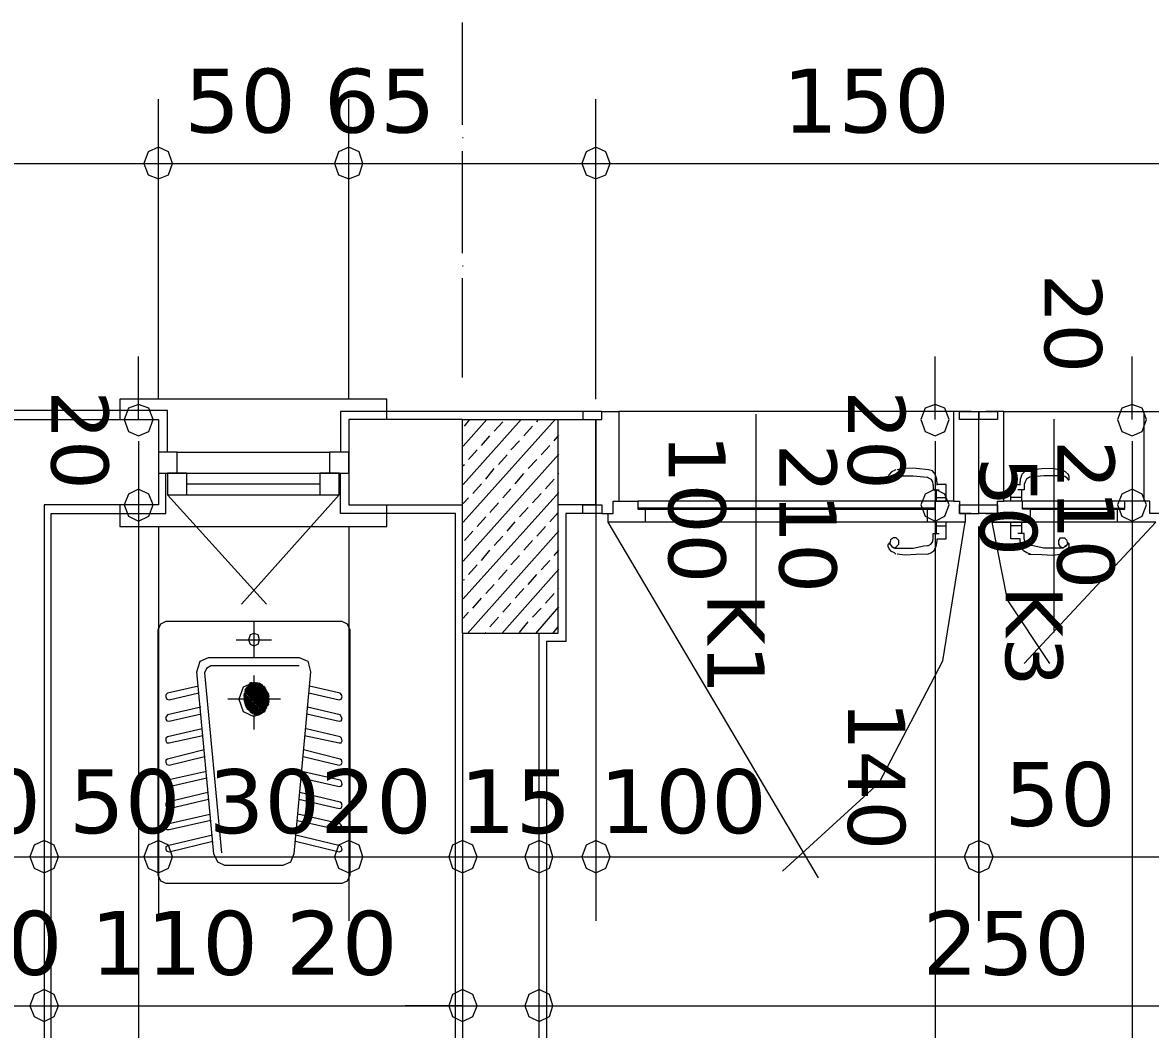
# Model space of a CAD drawing. Header units: millimetres. Extents: x 1.23 to 6.48, y 0.82 to 9.22.
# Drawn here: x 4.393 to 5.32, y 7.386 to 8.213 of the extents above; entities that cross this region are included whole.
import ezdxf

# ---------------------------------------------------------------- set-up
doc = ezdxf.new("R2010")
doc.units = ezdxf.units.MM
doc.layers.add('PDF_Geometry', color=7, linetype='Continuous', true_color=0x66ccff)
doc.layers.add('PDF_Text', color=7, linetype='Continuous')
doc.styles.add('PDF Verdana', font='verdana.ttf')

msp = doc.modelspace()

# ---------------------------------------------------------------- linework, layer by layer
at = {"layer": 'PDF_Geometry', "color": 7, "lineweight": 5}
for p, q in [((4.75477, 8.12929), (4.75477, 8.21345)), ((4.50488, 7.92171), (4.50488, 8.15056)), ((4.6614, 7.92171), (4.6614, 8.15056)), ((4.8642, 7.92171), (4.8642, 8.15056)), ((4.50488, 7.90389), (4.50488, 8.13274)), ((4.6614, 7.90389), (4.6614, 8.13274)), ((4.8642, 7.90389), (4.8642, 8.13274)), ((4.75477, 8.11893), (4.75525, 8.11893)), ((4.4966, 8.10711), (4.49303, 8.09766)), ((4.4966, 8.10711), (4.49303, 8.09766)), ((4.50488, 8.11111), (4.4966, 8.10711)), ((4.50488, 8.11111), (4.4966, 8.10711)), ((4.51316, 8.10711), (4.50488, 8.11111)), ((4.51316, 8.10711), (4.50488, 8.11111)), ((4.51641, 8.09766), (4.51316, 8.10711)), ((4.51641, 8.09766), (4.51316, 8.10711)), ((4.65296, 8.10711), (4.64955, 8.09766)), ((4.65296, 8.10711), (4.64955, 8.09766)), ((4.6614, 8.11111), (4.65296, 8.10711)), ((4.6614, 8.11111), (4.65296, 8.10711)), ((4.66968, 8.10711), (4.6614, 8.11111)), ((4.66968, 8.10711), (4.6614, 8.11111)), ((4.67277, 8.09766), (4.66968, 8.10711)), ((4.67277, 8.09766), (4.66968, 8.10711)), ((4.75477, 8.02404), (4.75477, 8.10784)), ((4.85625, 8.10711), (4.85267, 8.09766)), ((4.85625, 8.10711), (4.85267, 8.09766)), ((4.8642, 8.11111), (4.85625, 8.10711)), ((4.8642, 8.11111), (4.85625, 8.10711)), ((4.87248, 8.10711), (4.8642, 8.11111)), ((4.87248, 8.10711), (4.8642, 8.11111)), ((4.87606, 8.09766), (4.87248, 8.10711)), ((4.87606, 8.09766), (4.87248, 8.10711)), ((4.03596, 8.09766), (4.55164, 8.09766)), ((4.45779, 8.09766), (4.70768, 8.09766)), ((4.49303, 8.09766), (4.4966, 8.08839)), ((4.49303, 8.09766), (4.4966, 8.08839)), ((4.51316, 8.08839), (4.51641, 8.09766)), ((4.51316, 8.08839), (4.51641, 8.09766)), ((4.61415, 8.09766), (4.91129, 8.09766)), ((4.64955, 8.09766), (4.65296, 8.08839)), ((4.64955, 8.09766), (4.65296, 8.08839)), ((4.66968, 8.08839), (4.67277, 8.09766)), ((4.66968, 8.08839), (4.67277, 8.09766)), ((4.81776, 8.09766), (5.38037, 8.09766)), ((4.85267, 8.09766), (4.85625, 8.08839)), ((4.85267, 8.09766), (4.85625, 8.08839)), ((4.87248, 8.08839), (4.87606, 8.09766)), ((4.87248, 8.08839), (4.87606, 8.09766)), ((5.28685, 8.09766), (5.70868, 8.09766)), ((4.4966, 8.08839), (4.50488, 8.08494)), ((4.4966, 8.08839), (4.50488, 8.08494)), ((4.50488, 8.08494), (4.51316, 8.08839)), ((4.50488, 8.08494), (4.51316, 8.08839)), ((4.65296, 8.08839), (4.6614, 8.08494)), ((4.65296, 8.08839), (4.6614, 8.08494)), ((4.6614, 8.08494), (4.66968, 8.08839)), ((4.6614, 8.08494), (4.66968, 8.08839)), ((4.85625, 8.08839), (4.8642, 8.08494)), ((4.85625, 8.08839), (4.8642, 8.08494)), ((4.8642, 8.08494), (4.87248, 8.08839)), ((4.8642, 8.08494), (4.87248, 8.08839)), ((4.75477, 8.0135), (4.75525, 8.0135)), ((4.75477, 7.92171), (4.75477, 8.00332)), ((4.48864, 7.88717), (4.48864, 7.93897)), ((5.14299, 7.88717), (5.14299, 7.93897)), ((5.30471, 7.88717), (5.30471, 7.93897)), ((4.48036, 7.89644), (4.47679, 7.88717)), ((4.48864, 7.89953), (4.48036, 7.89644)), ((4.49692, 7.89644), (4.48864, 7.89953)), ((4.5005, 7.88717), (4.49692, 7.89644)), ((5.13471, 7.89644), (5.13114, 7.88717)), ((5.14299, 7.89953), (5.13471, 7.89644)), ((5.15095, 7.89644), (5.14299, 7.89953)), ((5.15452, 7.88717), (5.15095, 7.89644)), ((5.29627, 7.89644), (5.29269, 7.88717)), ((5.30471, 7.89953), (5.29627, 7.89644)), ((5.31299, 7.89644), (5.30471, 7.89953)), ((5.31656, 7.88717), (5.31299, 7.89644)), ((4.47679, 7.88717), (4.48036, 7.87735)), ((4.49692, 7.87735), (4.5005, 7.88717)), ((5.13114, 7.88717), (5.13471, 7.87735)), ((5.15095, 7.87735), (5.15452, 7.88717)), ((5.29269, 7.88717), (5.29627, 7.87735)), ((5.31299, 7.87735), (5.31656, 7.88717)), ((4.48036, 7.87735), (4.48864, 7.87372)), ((4.48864, 7.87372), (4.49692, 7.87735)), ((5.13471, 7.87735), (5.14299, 7.87372)), ((5.14299, 7.87372), (5.15095, 7.87735)), ((5.29627, 7.87735), (5.30471, 7.87372)), ((5.30471, 7.87372), (5.31299, 7.87735)), ((4.48864, 7.86936), (4.48864, 6.71456)), ((5.14299, 7.86936), (5.14299, 7.27423)), ((5.30471, 7.86936), (5.30471, 6.08436)), ((4.48864, 7.82991), (4.48036, 7.82591)), ((4.48864, 7.82991), (4.48036, 7.82591)), ((4.49692, 7.82591), (4.48864, 7.82991)), ((4.49692, 7.82591), (4.48864, 7.82991)), ((4.8642, 7.83427), (4.8642, 7.47509)), ((5.14299, 7.82991), (5.13471, 7.82591)), ((5.14299, 7.82991), (5.13471, 7.82591)), ((5.15095, 7.82591), (5.14299, 7.82991)), ((5.15095, 7.82591), (5.14299, 7.82991)), ((5.30471, 7.82991), (5.29627, 7.82591)), ((5.30471, 7.82991), (5.29627, 7.82591)), ((5.31299, 7.82591), (5.30471, 7.82991)), ((5.31299, 7.82591), (5.30471, 7.82991)), ((4.48036, 7.82591), (4.47679, 7.81701)), ((4.48036, 7.82591), (4.47679, 7.81701)), ((4.5005, 7.81701), (4.49692, 7.82591)), ((4.5005, 7.81701), (4.49692, 7.82591)), ((5.13471, 7.82591), (5.13114, 7.81701)), ((5.13471, 7.82591), (5.13114, 7.81701)), ((5.15452, 7.81701), (5.15095, 7.82591)), ((5.15452, 7.81701), (5.15095, 7.82591)), ((5.29627, 7.82591), (5.29269, 7.81701)), ((5.29627, 7.82591), (5.29269, 7.81701)), ((5.31656, 7.81701), (5.31299, 7.82591)), ((5.31656, 7.81701), (5.31299, 7.82591)), ((4.47679, 7.81701), (4.48036, 7.80774)), ((4.47679, 7.81701), (4.48036, 7.80774)), ((4.48864, 7.81701), (4.48864, 7.76429)), ((4.49692, 7.80774), (4.5005, 7.81701)), ((4.49692, 7.80774), (4.5005, 7.81701)), ((5.13114, 7.81701), (5.13471, 7.80774)), ((5.13114, 7.81701), (5.13471, 7.80774)), ((5.14299, 7.81701), (5.14299, 7.76429)), ((5.15095, 7.80774), (5.15452, 7.81701)), ((5.15095, 7.80774), (5.15452, 7.81701)), ((5.29269, 7.81701), (5.29627, 7.80774)), ((5.29269, 7.81701), (5.29627, 7.80774)), ((5.30471, 7.81701), (5.30471, 7.76429)), ((5.31299, 7.80774), (5.31656, 7.81701)), ((5.31299, 7.80774), (5.31656, 7.81701)), ((4.48036, 7.80774), (4.48864, 7.80374)), ((4.48036, 7.80774), (4.48864, 7.80374)), ((4.48864, 7.80374), (4.49692, 7.80774)), ((4.48864, 7.80374), (4.49692, 7.80774)), ((5.13471, 7.80774), (5.14299, 7.80374)), ((5.13471, 7.80774), (5.14299, 7.80374)), ((5.14299, 7.80374), (5.15095, 7.80774)), ((5.14299, 7.80374), (5.15095, 7.80774)), ((5.29627, 7.80774), (5.30471, 7.80374)), ((5.29627, 7.80774), (5.30471, 7.80374)), ((5.30471, 7.80374), (5.31299, 7.80774)), ((5.30471, 7.80374), (5.31299, 7.80774)), ((4.50488, 7.79937), (4.50488, 7.47509)), ((4.6614, 7.79937), (4.6614, 7.47509)), ((5.17871, 7.47509), (5.17871, 7.79937)), ((5.17871, 7.79937), (5.17871, 7.47509)), ((4.41103, 7.54126), (4.40275, 7.53726)), ((4.41103, 7.54126), (4.40275, 7.53726)), ((4.41931, 7.53726), (4.41103, 7.54126)), ((4.41931, 7.53726), (4.41103, 7.54126)), ((4.50488, 7.54126), (4.4966, 7.53726)), ((4.50488, 7.54126), (4.4966, 7.53726)), ((4.51316, 7.53726), (4.50488, 7.54126)), ((4.51316, 7.53726), (4.50488, 7.54126)), ((4.6614, 7.54126), (4.65296, 7.53726)), ((4.6614, 7.54126), (4.65296, 7.53726)), ((4.66968, 7.53726), (4.6614, 7.54126)), ((4.66968, 7.53726), (4.6614, 7.54126)), ((4.75477, 7.54126), (4.74649, 7.53726)), ((4.75477, 7.54126), (4.74649, 7.53726)), ((4.76321, 7.53726), (4.75477, 7.54126)), ((4.76321, 7.53726), (4.75477, 7.54126)), ((4.81776, 7.54126), (4.80916, 7.53726)), ((4.81776, 7.54126), (4.80916, 7.53726)), ((4.82621, 7.53726), (4.81776, 7.54126)), ((4.82621, 7.53726), (4.81776, 7.54126)), ((4.8642, 7.54126), (4.85625, 7.53726)), ((4.8642, 7.54126), (4.85625, 7.53726)), ((4.87248, 7.53726), (4.8642, 7.54126)), ((4.87248, 7.53726), (4.8642, 7.54126)), ((5.17871, 7.54126), (5.17043, 7.53726)), ((5.17871, 7.54126), (5.17043, 7.53726)), ((5.18699, 7.53726), (5.17871, 7.54126)), ((5.18699, 7.53726), (5.17871, 7.54126)), ((4.40275, 7.53726), (4.39918, 7.52781)), ((4.40275, 7.53726), (4.39918, 7.52781)), ((4.42288, 7.52781), (4.41931, 7.53726)), ((4.42288, 7.52781), (4.41931, 7.53726)), ((4.4966, 7.53726), (4.49303, 7.52781)), ((4.4966, 7.53726), (4.49303, 7.52781)), ((4.51641, 7.52781), (4.51316, 7.53726)), ((4.51641, 7.52781), (4.51316, 7.53726)), ((4.65296, 7.53726), (4.64955, 7.52781)), ((4.65296, 7.53726), (4.64955, 7.52781)), ((4.67277, 7.52781), (4.66968, 7.53726)), ((4.67277, 7.52781), (4.66968, 7.53726)), ((4.74649, 7.53726), (4.7434, 7.52781)), ((4.74649, 7.53726), (4.7434, 7.52781)), ((4.76678, 7.52781), (4.76321, 7.53726)), ((4.76678, 7.52781), (4.76321, 7.53726)), ((4.80916, 7.53726), (4.80591, 7.52781)), ((4.80916, 7.53726), (4.80591, 7.52781)), ((4.82897, 7.52781), (4.82621, 7.53726)), ((4.82897, 7.52781), (4.82621, 7.53726)), ((4.85625, 7.53726), (4.85267, 7.52781)), ((4.85625, 7.53726), (4.85267, 7.52781)), ((4.87606, 7.52781), (4.87248, 7.53726)), ((4.87606, 7.52781), (4.87248, 7.53726)), ((5.17043, 7.53726), (5.16686, 7.52781)), ((5.17043, 7.53726), (5.16686, 7.52781)), ((5.19056, 7.52781), (5.18699, 7.53726)), ((5.19056, 7.52781), (5.18699, 7.53726)), ((4.03596, 7.52781), (4.42678, 7.52781)), ((4.36394, 7.52781), (4.41103, 7.52781)), ((4.39918, 7.52781), (4.40275, 7.51854)), ((4.39918, 7.52781), (4.40275, 7.51854)), ((4.41103, 7.52781), (4.45779, 7.52781)), ((4.41931, 7.51854), (4.42288, 7.52781)), ((4.41931, 7.51854), (4.42288, 7.52781)), ((4.45779, 7.52781), (4.70768, 7.52781)), ((4.49303, 7.52781), (4.4966, 7.51854)), ((4.49303, 7.52781), (4.4966, 7.51854)), ((4.50488, 7.52781), (4.55164, 7.52781)), ((4.51316, 7.51854), (4.51641, 7.52781)), ((4.51316, 7.51854), (4.51641, 7.52781)), ((4.61415, 7.52781), (4.80202, 7.52781)), ((4.64955, 7.52781), (4.65296, 7.51854)), ((4.64955, 7.52781), (4.65296, 7.51854)), ((4.66968, 7.51854), (4.67277, 7.52781)), ((4.66968, 7.51854), (4.67277, 7.52781)), ((4.70768, 7.52781), (4.8642, 7.52781)), ((4.7434, 7.52781), (4.74649, 7.51854)), ((4.7434, 7.52781), (4.74649, 7.51854)), ((4.76321, 7.51854), (4.76678, 7.52781)), ((4.76321, 7.51854), (4.76678, 7.52781)), ((4.77068, 7.52781), (4.91129, 7.52781)), ((4.80591, 7.52781), (4.80916, 7.51854)), ((4.80591, 7.52781), (4.80916, 7.51854)), ((4.81776, 7.52781), (5.2258, 7.52781)), ((4.82621, 7.51854), (4.82897, 7.52781)), ((4.82621, 7.51854), (4.82897, 7.52781)), ((4.85267, 7.52781), (4.85625, 7.51854)), ((4.85267, 7.52781), (4.85625, 7.51854)), ((4.87248, 7.51854), (4.87606, 7.52781)), ((4.87248, 7.51854), (4.87606, 7.52781)), ((5.13195, 7.52781), (5.38037, 7.52781)), ((5.16686, 7.52781), (5.17043, 7.51854)), ((5.16686, 7.52781), (5.17043, 7.51854)), ((5.18699, 7.51854), (5.19056, 7.52781)), ((5.18699, 7.51854), (5.19056, 7.52781)), ((5.28685, 7.52781), (5.64601, 7.52781)), ((4.40275, 7.51854), (4.41103, 7.51454)), ((4.40275, 7.51854), (4.41103, 7.51454)), ((4.41103, 7.51454), (4.41931, 7.51854)), ((4.41103, 7.51454), (4.41931, 7.51854)), ((4.4966, 7.51854), (4.50488, 7.51454)), ((4.4966, 7.51854), (4.50488, 7.51454)), ((4.50488, 7.51454), (4.51316, 7.51854)), ((4.50488, 7.51454), (4.51316, 7.51854)), ((4.65296, 7.51854), (4.6614, 7.51454)), ((4.65296, 7.51854), (4.6614, 7.51454)), ((4.6614, 7.51454), (4.66968, 7.51854)), ((4.6614, 7.51454), (4.66968, 7.51854)), ((4.74649, 7.51854), (4.75477, 7.51454)), ((4.74649, 7.51854), (4.75477, 7.51454)), ((4.75477, 7.51454), (4.76321, 7.51854)), ((4.75477, 7.51454), (4.76321, 7.51854)), ((4.80916, 7.51854), (4.81776, 7.51454)), ((4.80916, 7.51854), (4.81776, 7.51454)), ((4.81776, 7.51454), (4.82621, 7.51854)), ((4.81776, 7.51454), (4.82621, 7.51854)), ((4.85625, 7.51854), (4.8642, 7.51454)), ((4.85625, 7.51854), (4.8642, 7.51454)), ((4.8642, 7.51454), (4.87248, 7.51854)), ((4.8642, 7.51454), (4.87248, 7.51854)), ((5.17043, 7.51854), (5.17871, 7.51454)), ((5.17043, 7.51854), (5.17871, 7.51454)), ((5.17871, 7.51454), (5.18699, 7.51854)), ((5.17871, 7.51454), (5.18699, 7.51854)), ((4.40275, 7.41474), (4.39918, 7.40547)), ((4.40275, 7.41474), (4.39918, 7.40547)), ((4.41103, 7.41874), (4.40275, 7.41474)), ((4.41103, 7.41874), (4.40275, 7.41474)), ((4.41931, 7.41474), (4.41103, 7.41874)), ((4.41931, 7.41474), (4.41103, 7.41874)), ((4.42288, 7.40547), (4.41931, 7.41474)), ((4.42288, 7.40547), (4.41931, 7.41474)), ((4.74649, 7.41474), (4.7434, 7.40547)), ((4.74649, 7.41474), (4.7434, 7.40547)), ((4.75477, 7.41874), (4.74649, 7.41474)), ((4.75477, 7.41874), (4.74649, 7.41474)), ((4.76321, 7.41474), (4.75477, 7.41874)), ((4.76321, 7.41474), (4.75477, 7.41874)), ((4.76678, 7.40547), (4.76321, 7.41474)), ((4.76678, 7.40547), (4.76321, 7.41474)), ((4.80916, 7.41474), (4.80591, 7.40547)), ((4.80916, 7.41474), (4.80591, 7.40547)), ((4.81776, 7.41874), (4.80916, 7.41474)), ((4.81776, 7.41874), (4.80916, 7.41474)), ((4.82621, 7.41474), (4.81776, 7.41874)), ((4.82621, 7.41474), (4.81776, 7.41874)), ((4.82897, 7.40547), (4.82621, 7.41474)), ((4.82897, 7.40547), (4.82621, 7.41474)), ((3.56688, 7.40547), (4.42678, 7.40547)), ((4.36394, 7.40547), (4.80202, 7.40547)), ((4.39918, 7.40547), (4.40275, 7.39657)), ((4.39918, 7.40547), (4.40275, 7.39657)), ((4.41103, 7.40547), (4.45779, 7.40547)), ((4.41931, 7.39657), (4.42288, 7.40547)), ((4.41931, 7.39657), (4.42288, 7.40547)), ((4.75477, 7.40547), (4.70768, 7.40547)), ((4.7434, 7.40547), (4.74649, 7.39657)), ((4.7434, 7.40547), (4.74649, 7.39657)), ((4.76321, 7.39657), (4.76678, 7.40547)), ((4.76321, 7.39657), (4.76678, 7.40547)), ((4.77068, 7.40547), (5.64601, 7.40547)), ((4.80591, 7.40547), (4.80916, 7.39657)), ((4.80591, 7.40547), (4.80916, 7.39657)), ((4.81776, 7.40547), (4.8642, 7.40547)), ((4.82621, 7.39657), (4.82897, 7.40547)), ((4.82621, 7.39657), (4.82897, 7.40547)), ((4.40275, 7.39657), (4.41103, 7.39257)), ((4.40275, 7.39657), (4.41103, 7.39257)), ((4.41103, 7.39257), (4.41931, 7.39657)), ((4.41103, 7.39257), (4.41931, 7.39657)), ((4.74649, 7.39657), (4.75477, 7.39257)), ((4.74649, 7.39657), (4.75477, 7.39257)), ((4.75477, 7.39257), (4.76321, 7.39657)), ((4.75477, 7.39257), (4.76321, 7.39657)), ((4.80916, 7.39657), (4.81776, 7.39257)), ((4.80916, 7.39657), (4.81776, 7.39257)), ((4.81776, 7.39257), (4.82621, 7.39657)), ((4.81776, 7.39257), (4.82621, 7.39657))]:
    msp.add_line(p, q, dxfattribs=at)
at = {"layer": 'PDF_Geometry', "lineweight": 5}
for p, q in [((4.69258, 7.90389), (4.47322, 7.90389)), ((4.47322, 7.90389), (4.47322, 7.88717)), ((4.69258, 7.88717), (4.69258, 7.90389)), ((4.86924, 7.89371), (4.85349, 7.89371)), ((4.85349, 7.89371), (4.85349, 7.88717)), ((4.86924, 7.88717), (4.86924, 7.89371)), ((4.86924, 7.89371), (4.8832, 7.89371)), ((5.15809, 7.89371), (4.8832, 7.89371)), ((4.8832, 7.89371), (4.8832, 7.8201)), ((5.15809, 7.89371), (5.15809, 7.8201)), ((5.17238, 7.89371), (5.15809, 7.89371)), ((5.1628, 7.88717), (5.1628, 7.89371)), ((5.1628, 7.89371), (5.17871, 7.89371)), ((5.17871, 7.89371), (5.17871, 7.88717)), ((5.17871, 7.88717), (5.17871, 7.89371)), ((5.17871, 7.89371), (5.19414, 7.89371)), ((5.19933, 7.89371), (5.18456, 7.89371)), ((5.19414, 7.89371), (5.19414, 7.88717)), ((5.19933, 7.8201), (5.19933, 7.89371)), ((5.19933, 7.89371), (5.31461, 7.89371)), ((5.31461, 7.8201), (5.31461, 7.89371)), ((5.31461, 7.89371), (5.32841, 7.89371)), ((4.85349, 7.88717), (4.8642, 7.88717)), ((4.8642, 7.81701), (4.8642, 7.88717)), ((4.8642, 7.88717), (4.86924, 7.88717)), ((5.16751, 7.88717), (5.1628, 7.88717)), ((5.17871, 7.88717), (5.16751, 7.88717)), ((5.17871, 7.81701), (5.17871, 7.88717)), ((5.18943, 7.88717), (5.17871, 7.88717)), ((5.19414, 7.88717), (5.18943, 7.88717)), ((4.52031, 7.86045), (4.64549, 7.86045)), ((5.11815, 7.84718), (5.11165, 7.84591)), ((5.12724, 7.84682), (5.11815, 7.84718)), ((5.13747, 7.84591), (5.12724, 7.84682)), ((5.21946, 7.84591), (5.23051, 7.84682)), ((5.23051, 7.84682), (5.23927, 7.84718)), ((5.23927, 7.84718), (5.24561, 7.84591)), ((4.52031, 7.84318), (4.64549, 7.84318)), ((5.105, 7.84191), (5.10418, 7.84045)), ((5.10418, 7.84045), (5.10418, 7.83973)), ((5.10418, 7.83973), (5.10418, 7.83918)), ((5.10418, 7.83918), (5.10467, 7.83791)), ((5.10467, 7.83791), (5.105, 7.83736)), ((5.10694, 7.84409), (5.105, 7.84191)), ((5.105, 7.83736), (5.10532, 7.83791)), ((5.105, 7.83736), (5.10532, 7.83736)), ((5.10532, 7.83791), (5.10613, 7.83882)), ((5.10581, 7.83791), (5.10532, 7.83791)), ((5.10613, 7.83882), (5.10743, 7.84045)), ((5.10938, 7.84536), (5.10694, 7.84409)), ((5.10743, 7.84045), (5.10938, 7.841)), ((5.11052, 7.84591), (5.10938, 7.84536)), ((5.10938, 7.841), (5.11019, 7.841)), ((5.11019, 7.841), (5.11376, 7.841)), ((5.11376, 7.841), (5.1248, 7.841)), ((5.1248, 7.841), (5.13357, 7.84009)), ((5.13357, 7.84009), (5.13666, 7.83973)), ((5.13666, 7.83973), (5.13747, 7.83918)), ((5.14072, 7.845), (5.13747, 7.84591)), ((5.13747, 7.83918), (5.13942, 7.83827)), ((5.13942, 7.83827), (5.14072, 7.83609)), ((5.14299, 7.84227), (5.14072, 7.845)), ((5.14429, 7.83827), (5.14299, 7.84227)), ((5.14461, 7.83336), (5.14429, 7.83827)), ((5.21281, 7.83336), (5.21313, 7.83827)), ((5.21313, 7.83827), (5.21427, 7.84227)), ((5.21427, 7.84227), (5.21703, 7.845)), ((5.21784, 7.83827), (5.2167, 7.83609)), ((5.21703, 7.845), (5.21946, 7.84591)), ((5.21946, 7.83918), (5.21784, 7.83827)), ((5.22028, 7.83973), (5.21946, 7.83918)), ((5.22336, 7.84009), (5.22028, 7.83973)), ((5.23213, 7.841), (5.22336, 7.84009)), ((5.24366, 7.841), (5.23213, 7.841)), ((5.24723, 7.841), (5.24366, 7.841)), ((5.24804, 7.84536), (5.24642, 7.84591)), ((5.24804, 7.841), (5.24723, 7.841)), ((5.24999, 7.84409), (5.24804, 7.84536)), ((5.2495, 7.84045), (5.24804, 7.841)), ((5.25161, 7.83882), (5.2495, 7.84045)), ((5.25243, 7.84191), (5.24999, 7.84409)), ((5.25194, 7.83791), (5.25161, 7.83882)), ((5.25243, 7.83791), (5.25194, 7.83791)), ((5.25243, 7.83736), (5.25194, 7.83791)), ((5.25308, 7.84045), (5.25243, 7.84191)), ((5.25243, 7.83736), (5.25308, 7.83791)), ((5.25275, 7.83736), (5.25243, 7.83736)), ((5.25308, 7.83973), (5.25308, 7.84045)), ((5.25308, 7.83918), (5.25308, 7.83973)), ((5.25308, 7.83791), (5.25308, 7.83918)), ((4.52826, 7.83427), (4.63754, 7.83427)), ((5.14072, 7.83609), (5.14104, 7.83391)), ((5.14104, 7.83391), (5.14137, 7.833)), ((5.14137, 7.833), (5.14137, 7.82937)), ((5.14137, 7.82937), (5.14624, 7.82937)), ((5.1438, 7.82937), (5.1438, 7.8201)), ((5.14461, 7.83391), (5.14461, 7.83609)), ((5.15208, 7.83391), (5.14461, 7.83391)), ((5.15208, 7.8201), (5.15208, 7.83391)), ((5.20518, 7.8201), (5.20518, 7.83391)), ((5.20518, 7.83391), (5.21281, 7.83391)), ((5.21589, 7.82937), (5.2107, 7.82937)), ((5.21281, 7.83391), (5.21281, 7.83609)), ((5.21394, 7.82937), (5.21394, 7.8201)), ((5.2167, 7.83609), (5.21589, 7.83391)), ((5.21589, 7.83391), (5.21589, 7.833)), ((5.21589, 7.833), (5.21589, 7.82937)), ((4.51235, 7.82537), (4.5937, 7.73539)), ((4.52826, 7.82537), (4.63754, 7.82537)), ((4.65345, 7.82537), (4.57308, 7.73539)), ((4.87849, 7.80992), (4.87849, 7.8201)), ((4.87849, 7.8201), (4.8832, 7.8201)), ((4.8832, 7.8201), (4.89862, 7.8201)), ((5.14299, 7.8201), (4.89862, 7.8201)), ((4.89862, 7.8201), (4.89862, 7.81355)), ((5.15809, 7.8201), (5.14299, 7.8201)), ((5.14299, 7.81355), (5.14299, 7.8201)), ((5.1438, 7.82319), (5.15208, 7.82319)), ((5.1438, 7.8201), (5.15208, 7.8201)), ((5.15809, 7.8201), (5.1628, 7.8201)), ((5.1628, 7.8201), (5.1628, 7.80992)), ((5.19414, 7.80992), (5.19414, 7.8201)), ((5.19414, 7.8201), (5.19933, 7.8201)), ((5.21476, 7.8201), (5.19933, 7.8201)), ((5.21394, 7.82319), (5.20518, 7.82319)), ((5.21394, 7.8201), (5.20518, 7.8201)), ((5.2987, 7.8201), (5.21476, 7.8201)), ((5.21476, 7.81355), (5.21476, 7.8201)), ((5.2987, 7.81355), (5.2987, 7.8201)), ((5.31461, 7.8201), (5.2987, 7.8201)), ((5.31932, 7.8201), (5.31461, 7.8201)), ((5.31932, 7.80992), (5.31932, 7.8201)), ((4.47322, 7.81701), (4.47322, 7.79937)), ((4.69258, 7.79937), (4.69258, 7.81701)), ((4.85349, 7.80992), (4.85349, 7.81701)), ((4.85349, 7.81701), (4.8642, 7.81701)), ((4.86924, 7.80992), (4.85349, 7.80992)), ((4.8642, 7.81701), (4.86924, 7.81701)), ((4.86924, 7.81701), (4.86924, 7.80992)), ((4.86924, 7.80992), (4.87849, 7.80992)), ((4.87411, 7.80992), (4.87411, 7.80283)), ((5.14299, 7.81428), (4.89862, 7.81428)), ((4.89862, 7.81355), (4.90496, 7.81355)), ((4.90496, 7.80283), (4.90496, 7.81355)), ((4.90496, 7.81355), (5.13633, 7.81355)), ((5.13633, 7.81355), (5.13633, 7.80283)), ((5.13633, 7.81355), (5.14299, 7.81355)), ((5.1628, 7.80992), (5.1628, 7.81701)), ((5.1628, 7.81701), (5.16751, 7.81701)), ((5.17238, 7.80992), (5.1628, 7.80992)), ((5.1628, 7.80992), (5.17871, 7.80992)), ((5.16751, 7.81701), (5.17871, 7.81701)), ((5.16751, 7.80992), (5.16751, 7.80283)), ((5.17871, 7.80992), (5.17871, 7.81701)), ((5.17871, 7.80992), (5.17871, 7.81701)), ((5.17871, 7.81701), (5.18943, 7.81701)), ((5.19414, 7.80992), (5.17871, 7.80992)), ((5.18456, 7.80992), (5.19414, 7.80992)), ((5.18943, 7.81701), (5.19414, 7.81701)), ((5.18943, 7.80992), (5.18943, 7.80283)), ((5.19414, 7.81701), (5.19414, 7.80992)), ((5.21476, 7.81428), (5.2987, 7.81428)), ((5.22109, 7.81355), (5.21476, 7.81355)), ((5.22109, 7.80283), (5.22109, 7.81355)), ((5.22109, 7.81355), (5.29269, 7.81355)), ((5.29269, 7.80283), (5.29269, 7.81355)), ((5.29269, 7.81355), (5.2987, 7.81355)), ((5.32841, 7.80992), (5.31932, 7.80992)), ((4.90496, 7.80283), (4.87411, 7.80283)), ((4.87411, 7.80283), (5.0467, 7.51054)), ((5.13633, 7.80283), (4.90496, 7.80283)), ((5.16751, 7.80283), (5.13633, 7.80283)), ((5.15208, 7.80283), (5.1438, 7.80283)), ((5.1438, 7.80283), (5.1438, 7.79356)), ((5.14932, 7.68886), (5.16751, 7.80283)), ((5.15208, 7.78901), (5.15208, 7.80283)), ((5.18943, 7.80283), (5.22109, 7.80283)), ((5.22109, 7.80283), (5.18943, 7.80283)), ((5.18943, 7.80283), (5.20209, 7.73903)), ((5.20518, 7.78901), (5.20518, 7.80283)), ((5.20518, 7.80283), (5.21394, 7.80283)), ((5.21394, 7.80283), (5.21394, 7.79356)), ((5.21589, 7.68668), (5.32403, 7.80283)), ((5.29269, 7.80283), (5.22109, 7.80283)), ((5.32403, 7.80283), (5.29269, 7.80283)), ((4.47322, 7.79937), (4.69258, 7.79937)), ((5.14137, 7.78992), (5.14137, 7.79356)), ((5.14137, 7.79356), (5.14624, 7.79356)), ((5.1438, 7.79974), (5.15208, 7.79974)), ((5.21394, 7.79974), (5.20518, 7.79974)), ((5.21589, 7.79356), (5.2107, 7.79356)), ((5.21589, 7.78992), (5.21589, 7.79356)), ((5.10418, 7.78429), (5.10467, 7.78501)), ((5.10418, 7.78338), (5.10418, 7.78429)), ((5.10418, 7.78283), (5.10418, 7.78338)), ((5.105, 7.78101), (5.10418, 7.78283)), ((5.10467, 7.78501), (5.105, 7.78556)), ((5.105, 7.78556), (5.10532, 7.78556)), ((5.10532, 7.78556), (5.105, 7.78556)), ((5.10532, 7.78556), (5.10532, 7.78501)), ((5.10532, 7.78501), (5.10613, 7.78429)), ((5.10613, 7.78829), (5.10581, 7.78501)), ((5.10581, 7.78501), (5.10743, 7.78283)), ((5.10857, 7.78992), (5.10613, 7.78829)), ((5.10613, 7.78429), (5.10743, 7.78283)), ((5.10743, 7.78283), (5.10938, 7.78156)), ((5.10743, 7.78283), (5.11019, 7.78156)), ((5.111, 7.78992), (5.10857, 7.78992)), ((5.10938, 7.78156), (5.111, 7.78247)), ((5.11295, 7.78774), (5.111, 7.78992)), ((5.111, 7.78247), (5.11295, 7.78465)), ((5.11295, 7.78465), (5.11295, 7.78774)), ((5.1248, 7.78156), (5.13357, 7.78338)), ((5.13357, 7.78338), (5.13666, 7.78374)), ((5.13666, 7.78374), (5.13747, 7.78374)), ((5.13747, 7.78374), (5.13942, 7.78465)), ((5.13942, 7.78465), (5.14072, 7.78647)), ((5.14072, 7.78647), (5.14137, 7.78901)), ((5.14137, 7.78901), (5.14137, 7.78992)), ((5.14185, 7.77938), (5.1438, 7.78283)), ((5.1438, 7.78283), (5.14461, 7.78738)), ((5.14461, 7.78738), (5.14461, 7.78901)), ((5.14461, 7.78901), (5.15208, 7.78901)), ((5.21281, 7.78901), (5.20518, 7.78901)), ((5.21281, 7.78738), (5.21281, 7.78901)), ((5.21346, 7.78283), (5.21281, 7.78738)), ((5.21557, 7.77938), (5.21346, 7.78283)), ((5.21589, 7.78901), (5.21589, 7.78992)), ((5.2167, 7.78647), (5.21589, 7.78901)), ((5.21784, 7.78465), (5.2167, 7.78647)), ((5.21946, 7.78374), (5.21784, 7.78465)), ((5.22028, 7.78374), (5.21946, 7.78374)), ((5.22336, 7.78338), (5.22028, 7.78374)), ((5.23213, 7.78156), (5.22336, 7.78338)), ((5.24447, 7.78774), (5.24593, 7.78992)), ((5.24447, 7.78465), (5.24447, 7.78774)), ((5.24593, 7.78247), (5.24447, 7.78465)), ((5.24593, 7.78992), (5.24918, 7.78992)), ((5.24804, 7.78156), (5.24593, 7.78247)), ((5.24999, 7.78283), (5.24723, 7.78156)), ((5.2495, 7.78283), (5.24804, 7.78156)), ((5.24918, 7.78992), (5.2508, 7.78829)), ((5.25161, 7.78429), (5.2495, 7.78283)), ((5.25161, 7.78501), (5.24999, 7.78283)), ((5.2508, 7.78829), (5.25161, 7.78501)), ((5.25194, 7.78501), (5.25161, 7.78429)), ((5.25243, 7.78556), (5.25194, 7.78556)), ((5.25194, 7.78556), (5.25194, 7.78501)), ((5.25243, 7.78556), (5.25275, 7.78556)), ((5.25308, 7.78501), (5.25243, 7.78556)), ((5.25243, 7.78101), (5.25308, 7.78283)), ((5.25308, 7.78429), (5.25308, 7.78501)), ((5.25308, 7.78338), (5.25308, 7.78429)), ((5.25308, 7.78283), (5.25308, 7.78338)), ((5.10694, 7.77883), (5.105, 7.78101)), ((5.10938, 7.77756), (5.10694, 7.77883)), ((5.11052, 7.77665), (5.10938, 7.77756)), ((5.11019, 7.78156), (5.11376, 7.78156)), ((5.11815, 7.77574), (5.11165, 7.77665)), ((5.11376, 7.78156), (5.1248, 7.78156)), ((5.12724, 7.77629), (5.11815, 7.77574)), ((5.13747, 7.77665), (5.12724, 7.77629)), ((5.13666, 7.77665), (5.13942, 7.77756)), ((5.13942, 7.77756), (5.14185, 7.77938)), ((5.21833, 7.77756), (5.21557, 7.77938)), ((5.22109, 7.77665), (5.21833, 7.77756)), ((5.21946, 7.77665), (5.23051, 7.77629)), ((5.23051, 7.77629), (5.23927, 7.77574)), ((5.24366, 7.78156), (5.23213, 7.78156)), ((5.23927, 7.77574), (5.24561, 7.77665)), ((5.24723, 7.78156), (5.24366, 7.78156)), ((5.24642, 7.77665), (5.24804, 7.77756)), ((5.24804, 7.77756), (5.24999, 7.77883)), ((5.24999, 7.77883), (5.25243, 7.78101)), ((5.20209, 7.73903), (5.23684, 7.68668)), ((5.09704, 7.5887), (5.14932, 7.68886)), ((5.01748, 7.51599), (5.09704, 7.5887))]:
    msp.add_line(p, q, dxfattribs=at)
at = {"layer": 'PDF_Geometry', "color": 5, "lineweight": 5}
for p, q in [((4.51235, 7.89462), (4.07623, 7.89462)), ((4.51235, 7.86045), (4.51235, 7.89462)), ((4.85349, 7.89371), (4.65458, 7.89371)), ((4.65458, 7.89371), (4.65458, 7.86045)), ((4.08305, 7.88717), (4.50488, 7.88717)), ((4.50488, 7.88717), (4.50488, 7.81701)), ((4.75477, 7.88717), (4.6614, 7.88717)), ((4.6614, 7.88717), (4.6614, 7.81701)), ((4.83287, 7.88717), (4.8642, 7.88717)), ((4.8642, 7.88717), (4.8642, 7.81701)), ((4.52031, 7.86045), (4.50488, 7.86045)), ((4.50488, 7.86045), (4.50488, 7.84318)), ((4.52031, 7.84318), (4.52031, 7.86045)), ((4.6614, 7.86045), (4.64549, 7.86045)), ((4.64549, 7.86045), (4.64549, 7.84318)), ((4.6614, 7.84318), (4.6614, 7.86045)), ((4.50488, 7.84318), (4.52031, 7.84318)), ((4.51089, 7.80992), (4.51089, 7.84318)), ((4.52826, 7.84318), (4.51235, 7.84318)), ((4.51235, 7.84318), (4.51235, 7.82537)), ((4.52826, 7.82537), (4.52826, 7.84318)), ((4.65345, 7.84318), (4.63754, 7.84318)), ((4.63754, 7.84318), (4.63754, 7.82537)), ((4.64549, 7.84318), (4.6614, 7.84318)), ((4.65345, 7.82537), (4.65345, 7.84318)), ((4.65458, 7.80992), (4.65458, 7.84318)), ((4.51235, 7.82537), (4.52826, 7.82537)), ((4.63754, 7.82537), (4.65345, 7.82537)), ((4.50488, 7.81701), (4.41103, 7.81701)), ((4.41103, 7.81701), (4.41103, 6.76691)), ((4.41688, 6.774), (4.41688, 7.80992)), ((4.41688, 7.80992), (4.51089, 7.80992)), ((4.74892, 7.80992), (4.65458, 7.80992)), ((4.6614, 7.81701), (4.75477, 7.81701)), ((4.74892, 6.774), (4.74892, 7.80992)), ((4.8642, 7.81701), (4.83287, 7.81701)), ((4.85349, 7.80992), (4.83968, 7.80992)), ((4.83968, 7.80992), (4.83968, 7.70485)), ((4.75477, 7.7114), (4.75477, 6.76691)), ((4.81776, 6.53951), (4.81776, 7.7114)), ((4.83968, 7.70485), (4.82377, 7.70485)), ((4.82377, 7.70485), (4.82377, 6.55187))]:
    msp.add_line(p, q, dxfattribs=at)
at = {"layer": 'PDF_Geometry', "color": 1, "lineweight": 5}
for p, q in [((4.75477, 7.7114), (4.75477, 7.88717)), ((4.75477, 7.88717), (4.83287, 7.88717)), ((4.75525, 7.86536), (4.77457, 7.88717)), ((4.75525, 7.83391), (4.80283, 7.88717)), ((4.75525, 7.80283), (4.83092, 7.88717)), ((4.75639, 7.88172), (4.76077, 7.88717)), ((4.78058, 7.87772), (4.78773, 7.88535)), ((4.81582, 7.88535), (4.81695, 7.88717)), ((4.83287, 7.88717), (4.83287, 7.7114)), ((4.99572, 7.89153), (4.99572, 7.7163)), ((5.24041, 7.88753), (5.24041, 7.7123)), ((4.8051, 7.87372), (4.81224, 7.88172)), ((4.77035, 7.86572), (4.77701, 7.87372)), ((4.79438, 7.86227), (4.80153, 7.86972)), ((4.81939, 7.85827), (4.82653, 7.86572)), ((4.8301, 7.86972), (4.83368, 7.87426)), ((4.75525, 7.77084), (4.83368, 7.85863)), ((4.75964, 7.85427), (4.76678, 7.86227)), ((4.78415, 7.85027), (4.7913, 7.85827)), ((4.75525, 7.84936), (4.75639, 7.85027)), ((4.77393, 7.83827), (4.78058, 7.84682)), ((4.80867, 7.84682), (4.81582, 7.85427)), ((4.79796, 7.83427), (4.8051, 7.84282)), ((4.82296, 7.83027), (4.8301, 7.83827)), ((4.83319, 7.84282), (4.83368, 7.84282)), ((4.76321, 7.82628), (4.77035, 7.83427)), ((4.78773, 7.82282), (4.79438, 7.83027)), ((4.75525, 7.73993), (4.83368, 7.82718)), ((4.75525, 7.81828), (4.75964, 7.82282)), ((4.77701, 7.81083), (4.78415, 7.81882)), ((4.81224, 7.81882), (4.81939, 7.82628)), ((4.80153, 7.80719), (4.80867, 7.81482)), ((4.82653, 7.80319), (4.83319, 7.81083)), ((4.76678, 7.79937), (4.77393, 7.80719)), ((4.7913, 7.79537), (4.79796, 7.80319)), ((4.75639, 7.78774), (4.76321, 7.79537)), ((4.75883, 7.7114), (4.83368, 7.79574)), ((4.78058, 7.78374), (4.78773, 7.79138)), ((4.81582, 7.79138), (4.82296, 7.79937)), ((4.8051, 7.77974), (4.81224, 7.78774)), ((4.77035, 7.77138), (4.77701, 7.77974)), ((4.79438, 7.76775), (4.80153, 7.77538)), ((4.8301, 7.77538), (4.83368, 7.77974)), ((4.75964, 7.75975), (4.76678, 7.76775)), ((4.78415, 7.75575), (4.7913, 7.76375)), ((4.78691, 7.7114), (4.83368, 7.76429)), ((4.81939, 7.76375), (4.82653, 7.77138)), ((4.75525, 7.75538), (4.75639, 7.75575)), ((4.80867, 7.75175), (4.81582, 7.75975)), ((4.77393, 7.7443), (4.78058, 7.75175)), ((4.79796, 7.7403), (4.8051, 7.7483)), ((4.83319, 7.7483), (4.83368, 7.74866)), ((4.76321, 7.7323), (4.77035, 7.7403)), ((4.78773, 7.72885), (4.79438, 7.7363)), ((4.82296, 7.7363), (4.8301, 7.7443)), ((4.75525, 7.72394), (4.75964, 7.72885)), ((4.81224, 7.72485), (4.81939, 7.7323)), ((4.815, 7.7114), (4.83368, 7.73321)), ((4.5065, 7.71903), (4.50456, 7.71412)), ((4.51089, 7.72121), (4.5065, 7.71903)), ((4.65588, 7.72121), (4.51089, 7.72121)), ((4.5833, 7.72121), (4.5833, 7.69158)), ((4.66011, 7.71903), (4.65588, 7.72121)), ((4.66254, 7.71412), (4.66011, 7.71903)), ((4.77701, 7.71685), (4.78415, 7.72485)), ((4.80153, 7.7123), (4.80867, 7.72085)), ((4.50456, 7.71412), (4.50456, 7.5129)), ((4.58022, 7.71012), (4.57892, 7.70612)), ((4.5833, 7.7114), (4.58022, 7.71012)), ((4.58688, 7.71012), (4.5833, 7.7114)), ((4.58801, 7.70612), (4.58688, 7.71012)), ((4.66254, 7.5129), (4.66254, 7.71412)), ((4.83287, 7.7114), (4.75477, 7.7114)), ((4.77263, 7.7114), (4.77393, 7.7123)), ((4.82897, 7.7114), (4.83319, 7.71685)), ((4.56869, 7.70612), (4.5833, 7.70612)), ((4.57892, 7.70612), (4.58022, 7.70267)), ((4.58022, 7.70267), (4.5833, 7.70122)), ((4.5833, 7.70612), (4.59792, 7.70612)), ((4.5833, 7.70122), (4.58688, 7.70267)), ((4.58688, 7.70267), (4.58801, 7.70612)), ((4.5393, 7.68849), (4.54612, 7.69158)), ((4.54612, 7.69158), (4.62049, 7.69158)), ((4.62049, 7.69158), (4.62763, 7.68849)), ((4.53654, 7.67995), (4.5393, 7.68849)), ((4.55051, 7.53017), (4.53654, 7.67995)), ((4.5445, 7.68268), (4.54287, 7.67904)), ((4.54807, 7.68486), (4.5445, 7.68268)), ((4.62049, 7.68486), (4.54807, 7.68486)), ((4.62974, 7.67995), (4.61627, 7.53017)), ((4.62763, 7.68849), (4.62974, 7.67995)), ((4.54287, 7.67904), (4.55684, 7.53108)), ((4.5833, 7.67104), (4.57454, 7.66723)), ((4.58054, 7.67104), (4.57502, 7.66086)), ((4.59564, 7.65287), (4.57973, 7.67068)), ((4.59564, 7.65377), (4.58022, 7.67068)), ((4.59564, 7.65432), (4.58054, 7.67104)), ((4.59597, 7.65468), (4.58087, 7.67104)), ((4.59597, 7.65523), (4.58136, 7.67104)), ((4.59597, 7.65559), (4.58168, 7.67104)), ((4.59597, 7.65614), (4.58249, 7.67104)), ((4.5833, 7.67686), (4.5833, 7.65741)), ((4.59597, 7.65686), (4.5833, 7.67104)), ((4.5924, 7.66723), (4.5833, 7.67104)), ((4.59597, 7.65741), (4.58379, 7.67104)), ((4.59597, 7.65777), (4.58412, 7.67104)), ((4.59597, 7.65923), (4.58444, 7.67104)), ((4.59597, 7.65959), (4.58525, 7.67104)), ((4.59597, 7.6605), (4.58574, 7.67104)), ((4.59564, 7.66086), (4.58688, 7.67068)), ((4.59564, 7.66177), (4.58769, 7.67068)), ((4.51235, 7.66232), (4.51089, 7.66086)), ((4.53784, 7.66795), (4.51235, 7.66232)), ((4.51365, 7.65686), (4.53817, 7.66268)), ((4.57454, 7.66723), (4.57096, 7.65741)), ((4.59045, 7.64578), (4.57535, 7.66268)), ((4.59012, 7.64578), (4.57535, 7.66232)), ((4.59012, 7.64541), (4.57535, 7.66177)), ((4.58964, 7.64541), (4.57535, 7.66141)), ((4.59159, 7.64669), (4.57584, 7.6645)), ((4.59159, 7.64632), (4.57584, 7.66395)), ((4.59126, 7.64632), (4.57584, 7.66359)), ((4.5924, 7.64759), (4.57616, 7.66577)), ((4.5924, 7.64723), (4.57616, 7.66541)), ((4.59207, 7.64723), (4.57616, 7.66486)), ((4.57665, 7.66632), (4.59288, 7.64814)), ((4.59288, 7.64814), (4.57665, 7.66632)), ((4.5937, 7.64941), (4.57697, 7.66723)), ((4.59321, 7.64887), (4.57697, 7.66668)), ((4.59402, 7.64978), (4.57746, 7.66759)), ((4.57746, 7.66759), (4.5937, 7.64941)), ((4.59402, 7.65032), (4.57811, 7.66795)), ((4.59435, 7.65068), (4.5786, 7.66886)), ((4.5786, 7.66886), (4.59435, 7.65123)), ((4.59483, 7.65159), (4.57892, 7.66977)), ((4.59435, 7.65123), (4.57892, 7.66941)), ((4.59483, 7.65214), (4.57941, 7.66977)), ((4.59564, 7.6525), (4.57973, 7.67032)), ((4.59483, 7.66268), (4.5885, 7.67032)), ((4.59402, 7.6645), (4.58964, 7.66977)), ((4.59288, 7.66632), (4.59159, 7.66795)), ((4.59597, 7.65741), (4.5924, 7.66723)), ((4.62844, 7.66268), (4.65345, 7.65686)), ((4.65426, 7.66232), (4.62893, 7.66795)), ((4.6554, 7.66086), (4.65426, 7.66232)), ((4.51089, 7.66086), (4.51089, 7.65923)), ((4.51089, 7.65923), (4.5117, 7.65741)), ((4.5117, 7.65741), (4.51365, 7.65686)), ((4.5833, 7.65741), (4.56187, 7.65741)), ((4.57096, 7.65741), (4.57454, 7.64723)), ((4.57502, 7.66086), (4.57746, 7.64978)), ((4.58931, 7.64505), (4.57502, 7.66086)), ((4.58883, 7.64505), (4.57502, 7.6605)), ((4.5885, 7.64505), (4.57502, 7.65995)), ((4.5885, 7.6445), (4.57502, 7.65959)), ((4.58801, 7.6445), (4.57502, 7.65868)), ((4.58769, 7.64414), (4.57502, 7.65777)), ((4.58736, 7.64414), (4.57502, 7.65741)), ((4.58688, 7.64414), (4.57502, 7.6565)), ((4.58574, 7.64414), (4.57535, 7.65614)), ((4.58493, 7.6445), (4.57535, 7.65523)), ((4.58444, 7.6445), (4.57584, 7.65432)), ((4.58379, 7.64505), (4.57584, 7.65287)), ((4.58249, 7.64541), (4.57616, 7.65214)), ((4.60506, 7.65741), (4.5833, 7.65741)), ((4.5833, 7.65741), (4.5833, 7.63251)), ((4.5924, 7.64723), (4.59597, 7.65741)), ((4.65345, 7.65686), (4.65507, 7.65741)), ((4.65507, 7.65741), (4.65588, 7.65923)), ((4.65588, 7.65923), (4.6554, 7.66086)), ((4.51235, 7.6445), (4.51089, 7.64269)), ((4.53979, 7.65068), (4.51235, 7.6445)), ((4.51365, 7.63923), (4.54011, 7.64541)), ((4.57454, 7.64723), (4.5833, 7.64323)), ((4.58136, 7.64578), (4.57697, 7.65068)), ((4.57746, 7.64978), (4.58688, 7.64414)), ((4.5833, 7.64323), (4.5924, 7.64723)), ((4.62682, 7.64541), (4.65345, 7.63923)), ((4.65426, 7.6445), (4.62731, 7.65068)), ((4.6554, 7.64269), (4.65426, 7.6445)), ((4.51089, 7.64269), (4.51089, 7.64105)), ((4.51089, 7.64105), (4.5117, 7.6396)), ((4.5117, 7.6396), (4.51365, 7.63923)), ((4.65345, 7.63923), (4.65507, 7.6396)), ((4.65507, 7.6396), (4.65588, 7.64105)), ((4.65588, 7.64105), (4.6554, 7.64269)), ((4.51235, 7.62633), (4.51089, 7.62542)), ((4.51089, 7.62542), (4.51089, 7.62324)), ((4.54093, 7.63305), (4.51235, 7.62633)), ((4.51365, 7.62142), (4.54141, 7.6276)), ((4.62487, 7.6276), (4.65345, 7.62142)), ((4.65426, 7.62633), (4.62617, 7.63305)), ((4.6554, 7.62542), (4.65426, 7.62633)), ((4.65588, 7.62324), (4.6554, 7.62542)), ((4.51089, 7.62324), (4.5117, 7.62142)), ((4.5117, 7.62142), (4.51365, 7.62142)), ((4.54255, 7.61578), (4.51235, 7.60815)), ((4.65426, 7.60815), (4.62406, 7.61578)), ((4.65345, 7.62142), (4.65507, 7.62142)), ((4.65507, 7.62142), (4.65588, 7.62324)), ((4.51235, 7.60815), (4.51089, 7.60724)), ((4.51089, 7.60724), (4.51089, 7.60542)), ((4.51365, 7.60324), (4.54287, 7.61033)), ((4.62373, 7.61033), (4.65345, 7.60324)), ((4.6554, 7.60724), (4.65426, 7.60815)), ((4.65588, 7.60542), (4.6554, 7.60724)), ((4.51089, 7.60542), (4.5117, 7.60379)), ((4.5117, 7.60379), (4.51365, 7.60324)), ((4.5445, 7.59797), (4.51235, 7.59088)), ((4.65426, 7.59088), (4.6226, 7.59797)), ((4.65345, 7.60324), (4.65507, 7.60379)), ((4.65507, 7.60379), (4.65588, 7.60542)), ((4.51235, 7.59088), (4.51089, 7.58961)), ((4.51089, 7.58961), (4.51089, 7.58725)), ((4.51089, 7.58725), (4.5117, 7.58597)), ((4.51365, 7.58561), (4.54482, 7.5927)), ((4.62211, 7.5927), (4.65345, 7.58561)), ((4.6554, 7.58961), (4.65426, 7.59088)), ((4.65507, 7.58597), (4.65588, 7.58725)), ((4.65588, 7.58725), (4.6554, 7.58961)), ((4.5117, 7.58597), (4.51365, 7.58561)), ((4.54564, 7.5807), (4.51235, 7.5727)), ((4.65426, 7.5727), (4.62097, 7.5807)), ((4.65345, 7.58561), (4.65507, 7.58597)), ((4.51235, 7.5727), (4.51089, 7.5718)), ((4.51089, 7.5718), (4.51089, 7.56998)), ((4.51089, 7.56998), (4.5117, 7.5678)), ((4.51365, 7.56743), (4.54612, 7.57525)), ((4.62016, 7.57525), (4.65345, 7.56743)), ((4.6554, 7.5718), (4.65426, 7.5727)), ((4.65507, 7.5678), (4.65588, 7.56998)), ((4.65588, 7.56998), (4.6554, 7.5718)), ((4.5117, 7.5678), (4.51365, 7.56743)), ((4.51235, 7.55489), (4.54726, 7.56289)), ((4.65426, 7.55489), (4.61935, 7.56289)), ((4.65345, 7.56743), (4.65507, 7.5678)), ((4.51089, 7.55362), (4.51235, 7.55489)), ((4.51089, 7.5518), (4.51089, 7.55362)), ((4.5117, 7.54998), (4.51089, 7.5518)), ((4.54807, 7.55762), (4.51365, 7.54998)), ((4.61903, 7.55762), (4.65345, 7.54998)), ((4.6554, 7.55362), (4.65426, 7.55489)), ((4.65507, 7.54998), (4.65588, 7.5518)), ((4.65588, 7.5518), (4.6554, 7.55362)), ((4.51365, 7.54998), (4.5117, 7.54998)), ((4.54921, 7.54562), (4.51235, 7.53671)), ((4.65426, 7.53671), (4.61773, 7.54562)), ((4.65345, 7.54998), (4.65507, 7.54998)), ((4.51235, 7.53671), (4.51089, 7.5358)), ((4.51089, 7.5358), (4.51089, 7.53362)), ((4.51089, 7.53362), (4.5117, 7.53235)), ((4.5117, 7.53235), (4.51365, 7.53181)), ((4.51365, 7.53181), (4.54969, 7.54071)), ((4.6174, 7.54071), (4.65345, 7.53181)), ((4.65345, 7.53181), (4.65507, 7.53235)), ((4.6554, 7.5358), (4.65426, 7.53671)), ((4.65507, 7.53235), (4.65588, 7.53362)), ((4.65588, 7.53362), (4.6554, 7.5358)), ((4.55359, 7.52344), (4.55051, 7.53017)), ((4.5596, 7.52072), (4.55359, 7.52344)), ((4.61351, 7.52344), (4.60701, 7.52072)), ((4.61627, 7.53017), (4.61351, 7.52344)), ((4.60701, 7.52072), (4.5596, 7.52072)), ((4.50456, 7.5129), (4.5065, 7.50799)), ((4.5065, 7.50799), (4.51089, 7.50618)), ((4.51089, 7.50618), (4.65588, 7.50618)), ((4.65588, 7.50618), (4.66011, 7.50799)), ((4.66011, 7.50799), (4.66254, 7.5129))]:
    msp.add_line(p, q, dxfattribs=at)

# ---------------------------------------------------------------- texts
at = {"layer": 'PDF_Text', "style": 'PDF Verdana'}
for s, height, p in [('50 65', 0.052552, (4.52621, 8.12304)), ('150', 0.052552, (5.01741, 8.12304)), ('50', 0.052552, (5.19955, 7.55318)), ('50 95 10 30 50 3020 15 100', 0.0525524, (3.97286, 7.54728)), ('10 110 20', 0.052552, (4.33449, 7.43085)), ('250', 0.052552, (5.13244, 7.43085))]:
    msp.add_text(s, height=height, dxfattribs=at).set_placement(p)
for s, p in [('20', (5.23292, 8.00716)), ('20', (4.41702, 7.91136)), ('20', (5.07137, 7.91136)), ('100', (4.92394, 7.87548)), ('210', (5.24331, 7.87052)), ('210', (5.01502, 7.86743)), ('50', (5.17983, 7.85674)), ('140', (5.07137, 7.65608))]:
    msp.add_text(s, height=0.046943, rotation=270, dxfattribs=at).set_placement(p)
at = {"layer": 'PDF_Text', "color": 1, "style": 'PDF Verdana'}
for s, p in [('K1', (4.95591, 7.7446)), ('K3', (5.20077, 7.75078))]:
    msp.add_text(s, height=0.046943, rotation=270, dxfattribs=at).set_placement(p)

doc.saveas('drawing.dxf')
